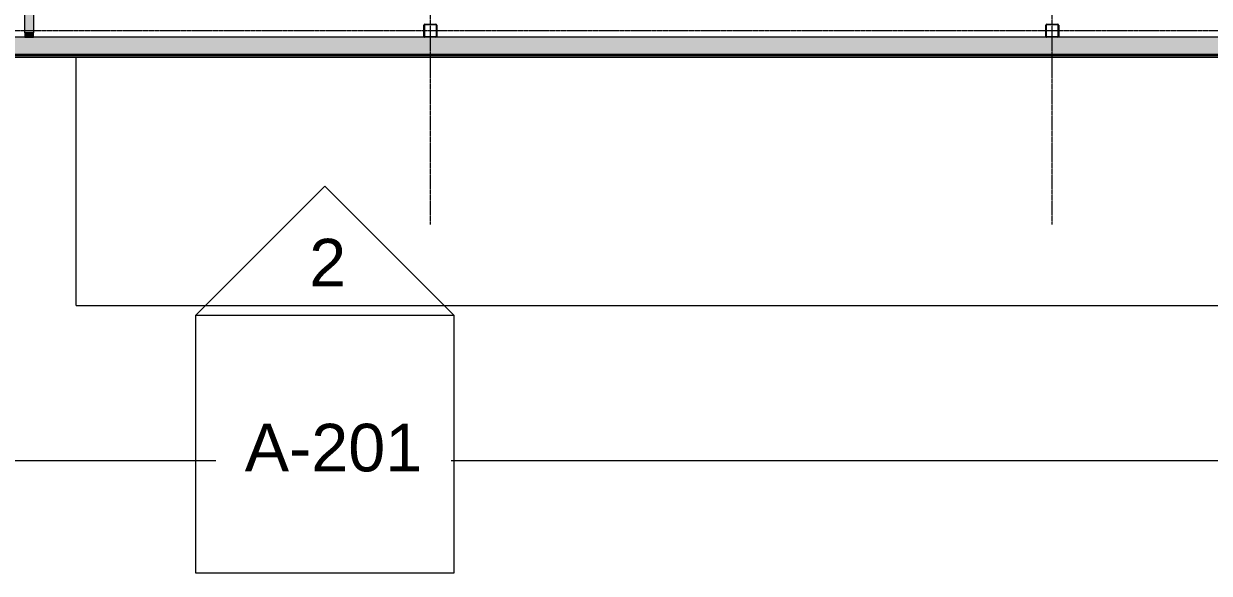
# Model space of a CAD drawing. Header units: inches. Extents: x 22011 to 32682, y -23296 to -20170.
# Drawn here: x 30129 to 30680, y -23010 to -22755 of the extents above; entities that cross this region are included whole.
import ezdxf

# ---------------------------------------------------------------- set-up
doc = ezdxf.new("R2010")
doc.units = ezdxf.units.IN
doc.header["$MEASUREMENT"] = 0
doc.linetypes.add('Grid Line 1_2_', pattern=[0.875, 0.5, -0.125, 0.125, -0.125])
for name, color, linetype, lineweight in [('A-GLAZ-CWMG', 51, 'Continuous', 9), ('A-ROOF', 132, 'Continuous', 9), ('A-SITE-ROAD', 130, 'Continuous', 9), ('A-SITE-SWLK', 140, 'Continuous', 9), ('A-WALL', 113, 'Continuous', 9), ('C-TOPO', 7, 'Continuous', 9), ('G-ANNO-SYMB', 111, 'Continuous', 9), ('S-BEAM', 12, 'Continuous', 9), ('S-COLS', 52, 'Continuous', 9), ('S-GRID', 1, 'Continuous', 9)]:
    doc.layers.add(name, color=color, linetype=linetype, lineweight=lineweight)
doc.styles.add('Arial_1', font='arial.ttf', dxfattribs={"height": 22.129491})

# ---------------------------------------------------------------- blocks, each defined once
blk = doc.blocks.new('HSS-Hollow Structural Section-Column - HSS6X6X1_4-556719-Roof Low')
at = {"layer": 'S-COLS'}
h = blk.add_hatch(color=256, dxfattribs=at)
h.paths.add_polyline_path([(-2.77, 2.94), (-2.94, 2.77), (-3, 2.53), (-2.74, 2.65)], flags=0)
h.paths.add_polyline_path([(-2.53, 3), (-2.77, 2.94), (-2.65, 2.74)], flags=0)
h.paths.add_polyline_path([(2.53, 3), (-2.53, 3), (-2.53, 2.77), (2.53, 2.77)], flags=0)
h.paths.add_polyline_path([(2.77, 2.94), (2.74, 2.65), (3, 2.53), (2.94, 2.77)], flags=0)
h.paths.add_polyline_path([(2.53, 3), (2.65, 2.74), (2.77, 2.94)], flags=0)
h.paths.add_polyline_path([(2.94, -2.77), (2.65, -2.74), (2.53, -3), (2.77, -2.94)], flags=0)
h.paths.add_polyline_path([(3, -2.53), (2.74, -2.65), (2.94, -2.77)], flags=0)
h.paths.add_polyline_path([(3, 2.53), (2.77, 2.53), (2.77, -2.53), (3, -2.53)], flags=0)
h.paths.add_polyline_path([(-2.94, -2.77), (-2.77, -2.94), (-2.53, -3), (-2.65, -2.74)], flags=0)
h.paths.add_polyline_path([(-3, -2.53), (-2.94, -2.77), (-2.74, -2.65)], flags=0)
h.paths.add_polyline_path([(-3, 2.53), (-3, -2.53), (-2.77, -2.53), (-2.77, 2.53)], flags=0)
h.paths.add_polyline_path([(2.53, -2.77), (-2.53, -2.77), (-2.53, -3), (2.53, -3)], flags=0)
for p, q in [((-3, -2.53), (-3, 2.53)), ((-2.77, 2.53), (-2.77, -2.53)), ((-2.53, 3), (2.53, 3)), ((2.53, 2.77), (-2.53, 2.77)), ((2.77, -2.53), (2.77, 2.53)), ((3, 2.53), (3, -2.53)), ((-2.53, -2.77), (2.53, -2.77)), ((2.53, -3), (-2.53, -3))]:
    blk.add_line(p, q, dxfattribs=at)
for centre, radius, start, end in [((-2.53, 2.53), 0.466, 90, 180), ((-2.53, 2.53), 0.233, 90, 180), ((2.53, 2.53), 0.466, 360, 90), ((2.53, 2.53), 0.233, 0, 90), ((-2.53, -2.53), 0.466, 180, 270), ((-2.53, -2.53), 0.233, 180, 270), ((2.53, -2.53), 0.466, 270, 360), ((2.53, -2.53), 0.233, 270, 360)]:
    blk.add_arc(centre, radius, start, end, dxfattribs=at)
blk = doc.blocks.new('Girt_C - 8_D-560233-Roof Low')
at = {"layer": 'S-BEAM'}
for points in [[(25981.56, -22768.87), (25982.39, -22768.87), (25982.39, -22761.24), (22504.39, -22761.24), (22504.28, -22765.05), (22496.39, -22765.05), (22496.39, -22761.24), (22381.39, -22761.24), (22381.39, -22768.87), (25964.93, -22768.87)], [(25982.39, -22769.05), (25982.39, -22768.87), (22381.39, -22768.87), (22381.39, -22769.05), (25981.56, -22769.05)]]:
    blk.add_hatch(color=256, dxfattribs=at).paths.add_polyline_path(points, flags=0)
h = blk.add_hatch(color=256, dxfattribs=at)
h.paths.add_polyline_path([(25978.58, -22761.24), (25978.39, -22761.05), (22504.39, -22761.11), (22504.39, -22761.24), (25964.93, -22761.24)], flags=0)
h.paths.add_polyline_path([(22473.77, -22761.24), (22496.39, -22761.24), (22496.39, -22761.05), (22385.34, -22761.11), (22385.2, -22761.24), (22440.52, -22761.24)], flags=0)
for p, q in [((24238.86, -22761.05), (23954.92, -22761.05)), ((24527.86, -22761.05), (24243.92, -22761.05)), ((24816.86, -22761.05), (24532.92, -22761.05)), ((22381.39, -22769.05), (25982.39, -22769.05))]:
    blk.add_line(p, q, dxfattribs=at)
blk = doc.blocks.new('Rectangular Mullion - Rectangular Mullion 1-477733-Roof Low')
at = {"layer": 'A-GLAZ-CWMG'}
blk.add_hatch(color=256, dxfattribs=at).paths.add_polyline_path([(0, -0.75), (-2, -0.75), (-2, 3.25), (0, 3.25)], flags=0)
for p, q in [((-2, -0.75), (-2, 3.25)), ((-2, 3.25), (0, 3.25)), ((0, 3.25), (0, -0.75)), ((0, -0.75), (-2, -0.75))]:
    blk.add_line(p, q, dxfattribs=at)
blk = doc.blocks.new('Rectangular Mullion - Rectangular Mullion 1-477730-Roof Low')
at = {"layer": 'A-GLAZ-CWMG'}
h = blk.add_hatch(color=256, dxfattribs=at)
h.paths.add_polyline_path([(24052.89, -22759.05), (24056.89, -22759.05), (24056.89, -22742.64), (24052.89, -22742.64), (24052.89, -22743.4)], flags=0)
h.paths.add_polyline_path([(24052.89, -22734.23), (24056.89, -22734.23), (24056.89, -22729.95), (24052.89, -22729.95)], flags=0)
for p, q in [((24052.89, -22734.23), (24052.89, -22729.95)), ((24056.89, -22729.95), (24056.89, -22734.23)), ((24052.89, -22759.05), (24052.89, -22742.64)), ((24056.89, -22742.64), (24056.89, -22759.05)), ((24056.89, -22759.05), (24052.89, -22759.05))]:
    blk.add_line(p, q, dxfattribs=at)
blk = doc.blocks.new('Elevation - Detail Number-93309-Roof Low')
at = {"layer": 'G-ANNO-SYMB'}
for p, q in [((-0.25, -0.25), (-0.25, 0.25)), ((-0.25, 0.25), (0.25, 0.25)), ((0.25, 0.25), (0.25, -0.25)), ((0.25, -0.25), (-0.25, -0.25))]:
    blk.add_line(p, q, dxfattribs=at)
blk = doc.blocks.new('Elevation - Detail Number-93036-Roof Low')
at = {"layer": 'G-ANNO-SYMB'}
for p, q in [((0, 0.25), (-0.25, 0)), ((0.25, 0), (0, 0.25)), ((-0.25, 0), (0.25, 0))]:
    blk.add_line(p, q, dxfattribs=at)

msp = doc.modelspace()

# ---------------------------------------------------------------- hatches: boundary and pattern name
at = {"layer": 'A-WALL', "transparency": 33554611}
msp.add_hatch(color=256, dxfattribs=at).paths.add_polyline_path([(32064.09, -22770.34), (32064.09, -22769.55), (28452.51, -22769.55), (28452.51, -22770.34), (32057.97, -22770.34)], flags=0)

# ---------------------------------------------------------------- linework, layer by layer
at = {"layer": 'A-ROOF'}
msp.add_line((28267.34, -22770.34), (32353.09, -22770.34), dxfattribs=at)
at = {"layer": 'A-SITE-ROAD'}
msp.add_line((29587.15, -22957.94), (32440.33, -22957.94), dxfattribs=at)
at = {"layer": 'A-SITE-SWLK'}
for q in [(30153.11, -22770.34), (32063.69, -22885.94)]:
    msp.add_line((30153.11, -22885.94), q, dxfattribs=at)
at = {"layer": 'A-WALL'}
msp.add_line((30702.3, -22769.55), (29223.02, -22769.55), dxfattribs=at)
at = {"layer": 'C-TOPO'}
msp.add_line((32064.09, -22770.34), (29559.66, -22770.34), dxfattribs=at)
at = {"layer": 'S-GRID', "linetype": 'Grid Line 1_2_'}
for p, q in [((30317.8, -22848.21), (30317.8, -20313.23)), ((30606.8, -22848.21), (30606.8, -20313.23)), ((32682.11, -22758.05), (27942.7, -22758.05))]:
    msp.add_line(p, q, dxfattribs=at)

# ---------------------------------------------------------------- block references
at = {"layer": 'A-GLAZ-CWMG'}
msp.add_blockref('Rectangular Mullion - Rectangular Mullion 1-477730-Roof Low', (6076.41, 0), dxfattribs=at)
at = {"layer": 'A-GLAZ-CWMG', "extrusion": (0, 0, -1), "rotation": 269.9999999999996}
msp.add_blockref('Rectangular Mullion - Rectangular Mullion 1-477733-Roof Low', (-30132.55, -22761.05), dxfattribs=at)
at = {"layer": 'G-ANNO-SYMB', "xscale": 239.9999999999998, "yscale": 239.9999999999998, "zscale": 239.9999999999998}
for name, p in [('Elevation - Detail Number-93036-Roof Low', (30268.76, -22890.41)), ('Elevation - Detail Number-93309-Roof Low', (30268.76, -22950.41))]:
    msp.add_blockref(name, p, dxfattribs=at)
at = {"layer": 'S-BEAM'}
msp.add_blockref('Girt_C - 8_D-560233-Roof Low', (6076.41, 0), dxfattribs=at)
at = {"layer": 'S-COLS', "rotation": 180}
for p in [(30317.8, -22758.05), (30606.8, -22758.05)]:
    msp.add_blockref('HSS-Hollow Structural Section-Column - HSS6X6X1_4-556719-Roof Low', p, dxfattribs=at)

# ---------------------------------------------------------------- next in the draw order: texts
at = {"layer": 'G-ANNO-SYMB', "attachment_point": 2, "line_spacing_factor": 0.938532, "style": 'Arial_1', "bg_fill": 3, "box_fill_scale": 1.25, "bg_fill_color": 0, "bg_fill_transparency": 0}
for s, insert, char_height, width in [('2', (30270.06, -22854.85), 22.13, 20.52), ('A-201', (30272.76, -22940.88), 22.129, 98.28)]:
    msp.add_mtext(s, dxfattribs=dict(at, insert=insert, char_height=char_height, width=width))

doc.saveas('drawing.dxf')
